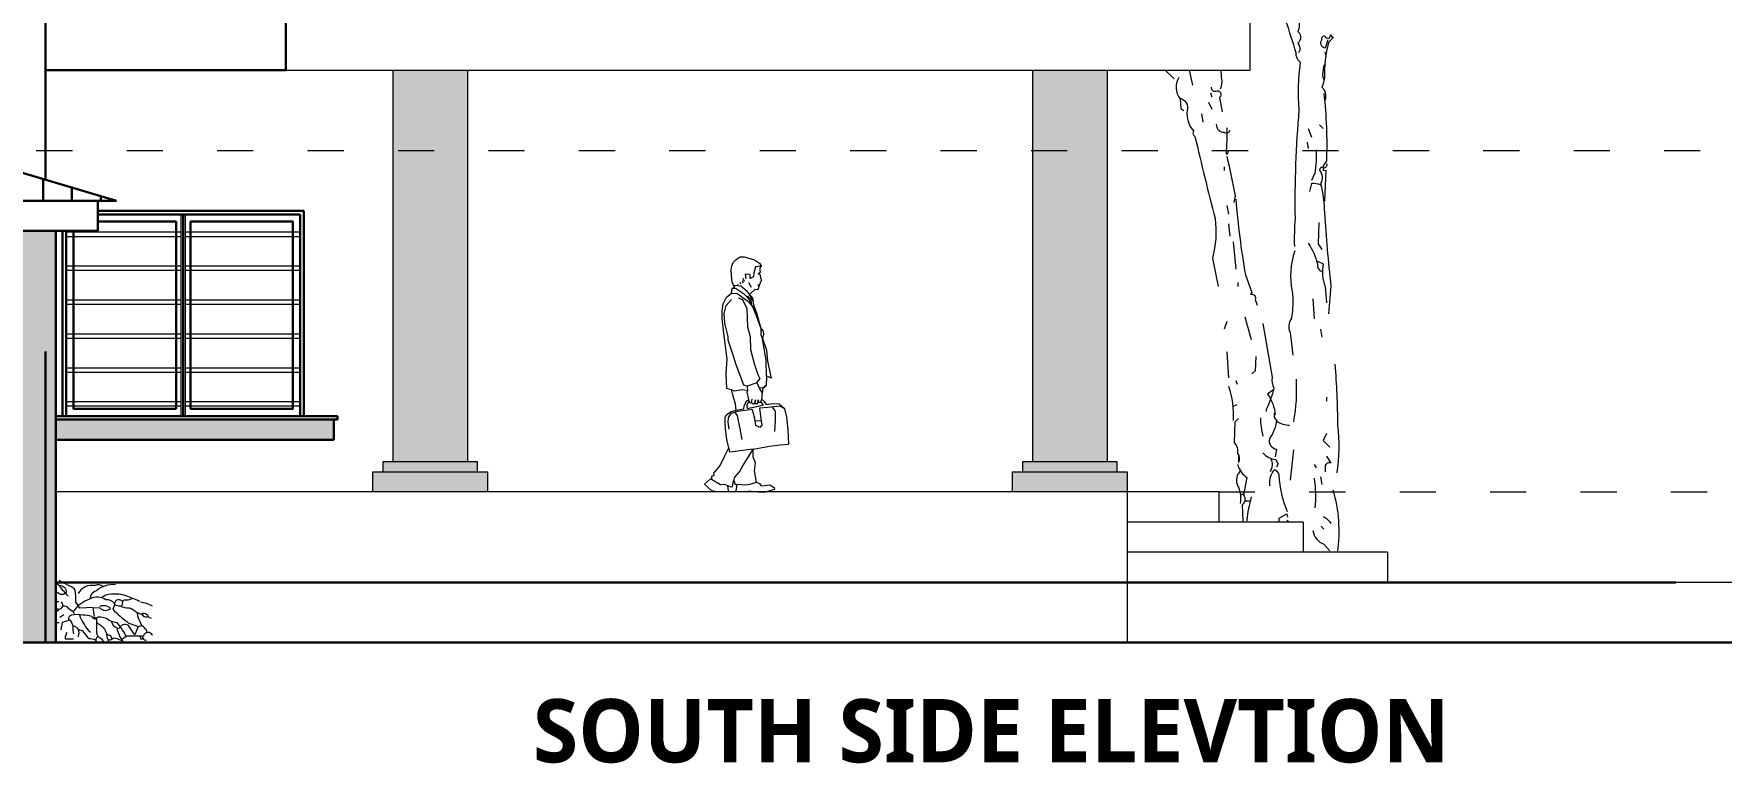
# Model space of a CAD drawing. Header units: millimetres. Extents: x 922141 to 965068, y 34629 to 256118.
# Drawn here: x 941461 to 949858, y 241627 to 245258 of the extents above; entities that cross this region are included whole.
import ezdxf

# ---------------------------------------------------------------- set-up
doc = ezdxf.new("R2010")
doc.units = ezdxf.units.MM
doc.linetypes.add('ACAD_ISO03W100', pattern=[30, 12, -18])
for name, color, linetype, lineweight in [('A-HATCH', 251, 'Continuous', 9), ('HATCH', 8, 'Continuous', 5), ('MCA__ LANDSCAPE', 136, 'Continuous', 5), ('MCA__ LAYOUT TESTO', 6, 'Continuous', 5), ('MCA__ MURI ESISTENTI SEZIONATI', 30, 'Continuous', 30), ('MCA__ SCALE', 154, 'Continuous', 18)]:
    doc.layers.add(name, color=color, linetype=linetype, lineweight=lineweight)
doc.layers.add('MCA__ PISCINA ELEV.', color=91, linetype='Continuous')
doc.styles.get("Standard").update_dxf_attribs({"font": 'arial.ttf'})

# ---------------------------------------------------------------- blocks, each defined once
blk = doc.blocks.new('05')
at = {"layer": 'HATCH'}
for points in [[(618595.9, 364295.6, -0.009644), (618608.8, 363622, -0.146271), (618605.6, 363557.6, -0.444443), (618605.6, 363499.6, -0.162277), (618615.3, 363464.1), (618608.8, 363451.2)], [(618589.5, 362487.5, -0.024979), (618592.7, 362626.1, -0.024628), (618612.1, 363167.6, -0.055954), (618618.5, 363402.9, -0.256195), (618595.9, 363451.2, 0.031647), (618486.4, 363760.6, -0.047455), (618289.8, 364066.8), (618283.3, 364031.4, 0.343094), (618260.7, 363976.6), (618254.3, 363960.4)], [(618753.9, 363515.7), (618741, 363473.8, -0.54657), (618724.9, 363515.7, -0.4142), (618737.7, 363538.2, 0.4142), (618763.5, 363525.3), (618766.8, 363541.5), (618776.4, 363528.6), (618782.9, 363528.6), (618757.1, 363502.8, 0.069946), (618737.7, 363325.5, -0.038391), (618724.9, 363280.4, -0.259125), (618741, 363215.9)], [(618012.6, 363328.7, 0.303787), (618019, 363222.4), (618022.2, 363174), (618038.4, 363164.4)], [(618220, 363365.1, -0.018422), (618225.3, 363322.3, -0.123093), (618218.8, 363270.7)], [(618741, 363396.4, 0.226822), (618731.3, 363364.2, 0.207977), (618734.5, 363319.1)], [(618173.7, 363280.4, 0.548935), (618196.3, 363261.1, -0.856781), (618215.6, 363228.8), (618228.5, 363157.9)], [(618734.5, 363248.2, -0.036301), (618747.4, 362913, 0.062256), (618728.1, 362880.7, 0.343094), (618712, 362867.9, -0.318283), (618718.4, 362800.2, -0.046585), (618737.7, 362655.1, 0.015228), (618770, 362290.9), (618757.1, 362152.4)], [(618019, 363225.6, -0.425964), (618054.5, 363164.4, 0.228851), (618086.7, 363061.2, 0.475967), (618093.2, 363035.5, 0.005615), (618193.1, 362626.1, -0.096909), (618180.2, 362429.5), (618209.2, 362287.7)], [(618267.2, 363064.5, -0.49527), (618238.2, 363054.8, -0.439896), (618202.7, 363087), (618199.5, 363096.7)], [(618251.1, 363077.3, -0.027756), (618247.9, 362948.4), (618254.3, 362948.4), (618260.7, 362961.3)], [(618251.1, 362935.5, -0.019012), (618293, 362738.9), (618286.5, 362706.7)], [(618695.8, 362967.8, -0.058609), (618689.4, 362851.7), (618673.3, 362816.3)], [(618747.4, 362900.1, -0.566177), (618731.3, 362877.5), (618731.3, 362864.6), (618744.2, 362867.9), (618737.7, 362713.2)], [(618718.4, 362793.7, 0.123093), (618673.3, 362800.2), (618663.6, 362761.5)], [(618296.2, 362722.8, 0.024139), (618344.5, 362345.7), (618376.8, 362258.7), (618370.3, 362249, -0.609726), (618392.9, 362223.3), (618402.6, 362194.3)], [(618657.2, 362503.7, -0.082748), (618702.3, 362400.5, 0.384506), (618724.9, 362361.8)], [(618589.5, 362465, 0.133041), (618576.6, 362265.2, -0.070419), (618573.4, 362129.8, 0.2798), (618566.9, 362058.9), (618579.8, 361946.1)], [(618702.3, 362413.4), (618731.3, 362400.5, 0.135773), (618741, 362287.7), (618747.4, 362207.1)], [(618431.6, 362104), (618476.7, 361836.5, 0.18132), (618486.4, 361781.7, -0.043884), (618447.7, 361675.4), (618447.7, 361665.7)], [(618789.3, 361901, -0.02034), (618802.2, 361598, -0.067551), (618799, 361359.5)], [(618595.9, 361826.8, -0.060379), (618583, 361614.1)], [(618260.7, 361791.4, -0.085754), (618283.3, 361620.6)], [(618486.4, 361775.3), (618454.1, 361752.7, -0.126938), (618492.8, 361649.6), (618489.6, 361656, 0.442368), (618499.2, 361623.8, -0.125122), (618463.8, 361530.3, 0.473129), (618499.2, 361478.8), (618492.8, 361440.1)], [(618309.1, 361446.5), (618309.1, 361411.1, 0.35553), (618305.9, 361456.2, 0.236053), (618289.8, 361511), (618293, 361614.1), (618309.1, 361630.2)], [(618418.7, 361633.5, 0.060379), (618431.6, 361543.2)], [(618499.2, 361617.3, 0.159302), (618563.7, 361598)], [(618305.9, 361401.4, 0.18132), (618351, 361336.9), (618334.9, 361249.9, -0.401794), (618328.4, 361201.6), (618331.7, 361121, -0.015126), (618335.7, 361115.1, -0.015126)], [(618431.6, 361459.4, 0.207977), (618496, 361427.2), (618505.7, 361404.6), (618499.2, 361388.5)], [(618470.2, 361430.4, -0.256195), (618467, 361365.9)], [(618747.4, 361443.3), (618770, 361407.8, 0.566177), (618741, 361391.7), (618741, 361365.9)], [(618318.8, 361372.4, -0.090164), (618305.9, 361353.1, 0.247314), (618309.1, 361288.6, -0.123093), (618318.8, 361208)], [(618554, 361166.1, -0.087173), (618512.1, 361349.8, 0.199997), (618489.6, 361375.6, 0.226822), (618463.8, 361301.5), (618463.8, 361295)], [(618686.2, 361333.7, -0.063782), (618689.4, 361185.5)], [(618373.6, 361240.3, 0.04808), (618351, 361124.2), (618351, 361121)], [(618779.6, 361275.7, -0.106711), (618801.3, 360965.1)], [(618731.3, 361143.6, -0.126938), (618770, 361108.1)], [(618558, 361115.1, 0.0277), (618554, 361124.2), (618550.8, 361114.6)], [(618679.7, 361072.7, 0.27272), (618734.5, 361005), (618763.5, 360972.7)]]:
    blk.add_lwpolyline(points, format="xyb", dxfattribs=at)
for points in [[(618744.2, 363441.5), (618741, 363454.4)], [(617944.3, 363365.1), (617990, 363322.3)], [(618064.6, 363365.1), (618080.3, 363290.1)], [(618170.5, 363251.4), (618176.9, 363232.1)], [(618160.8, 363206.3), (618176.9, 363170.8)], [(618125.4, 363148.3), (618131.8, 363106.4)], [(618657.2, 363074.1), (618673.3, 363032.2)], [(618712, 363093.5), (618731.3, 363074.1)], [(618650.7, 363006.4), (618657.2, 362974.2)], [(618238.2, 362884), (618238.2, 362864.6)], [(618251.1, 362690.6), (618260.7, 362648.7)], [(618260.7, 362600.3), (618267.2, 362539.1)], [(618708.7, 362606.8), (618705.5, 362500.4), (618724.9, 362471.4)], [(618283.3, 362510.1), (618296.2, 362374.7)], [(618305.9, 362307.1), (618305.9, 362287.7)], [(618679.7, 362226.5), (618686.2, 362126.6)], [(618251.1, 362113.7), (618238.2, 362075)], [(618341.3, 362136.2), (618373.6, 362023.4)], [(618718.4, 362075), (618724.9, 362036.3)], [(618251.1, 361962.2), (618260.7, 361833.3)], [(618396.1, 361939.6), (618392.9, 361868.7), (618376.8, 361852.6)], [(618296.2, 361820.4), (618302.6, 361801)], [(618747.4, 361736.6), (618747.4, 361717.3)], [(618283.3, 361691.5), (618302.6, 361701.1)], [(618747.4, 361556.1), (618731.3, 361520.6), (618763.5, 361488.4)], [(618583, 361475.5), (618566.9, 361324)], [(618686.2, 361401.4), (618695.8, 361385.3)], [(618718.4, 361340.2), (618724.9, 361301.5)], [(618334.9, 361256.4), (618318.8, 361249.9)], [(618341.3, 361220.9), (618363.9, 361220.9)], [(618512.1, 361114.6), (618512.1, 361114.6), (618512.1, 361133.9), (618550.8, 361156.5), (618554, 361140.3)], [(618721.6, 361095.2), (618734.5, 361079.1)]]:
    blk.add_lwpolyline(points, dxfattribs=at)

msp = doc.modelspace()

# ---------------------------------------------------------------- hatches: boundary and pattern name
at = {"layer": 'A-HATCH', "ltscale": 600, "true_color": 0xc7c8ca}
h = msp.add_hatch(color=9, dxfattribs=at)
h.dxf.hatch_style = 1
h.paths.add_polyline_path([(943248.81, 243127.14), (943618.81, 243127.14), (943618.81, 245077.14), (943248.81, 245077.14)])
h = msp.add_hatch(color=9, dxfattribs=at)
h.dxf.hatch_style = 1
h.paths.add_polyline_path([(946431.81, 243127.14), (946801.81, 243127.14), (946801.81, 245077.14), (946431.81, 245077.14)])
h = msp.add_hatch(color=9, dxfattribs=at)
h.dxf.hatch_style = 1
h.paths.add_polyline_path([(943668.81, 243077.14), (943668.81, 243127.14), (943618.81, 243127.14), (943248.81, 243127.14), (943198.81, 243127.14), (943198.81, 243077.14)])
h = msp.add_hatch(color=9, dxfattribs=at)
h.dxf.hatch_style = 1
h.paths.add_polyline_path([(946851.81, 243077.14), (946851.81, 243127.14), (946801.81, 243127.14), (946431.81, 243127.14), (946381.81, 243127.14), (946381.81, 243077.14)])
h = msp.add_hatch(color=9, dxfattribs=at)
h.dxf.hatch_style = 1
h.paths.add_polyline_path([(943718.81, 242977.14), (943718.81, 243077.14), (943668.81, 243077.14), (943198.81, 243077.14), (943148.81, 243077.14), (943148.81, 242977.14)])
h = msp.add_hatch(color=9, dxfattribs=at)
h.dxf.hatch_style = 1
h.paths.add_polyline_path([(946901.81, 242977.14), (946901.81, 243077.14), (946851.81, 243077.14), (946381.81, 243077.14), (946331.81, 243077.14), (946331.81, 242977.14)])
at = {"layer": 'MCA__ LANDSCAPE'}
h = msp.add_hatch(color=256, dxfattribs=at)
h.dxf.hatch_style = 1
h.paths.add_polyline_path([(935237.45, 242227.14), (935237.45, 244277.14), (935067.45, 244277.14), (935067.45, 242227.14)])
h.paths.add_polyline_path([(941571.72, 242227.14), (941571.72, 244277.14), (941401.72, 244277.14), (941401.72, 242227.14)])
h = msp.add_hatch(color=256, dxfattribs=at)
h.dxf.hatch_style = 1
h.paths.add_polyline_path([(942954.66, 243237.14), (942954.66, 243337.14), (941571.72, 243337.14), (941571.72, 243237.14)])
at = {"layer": 'MCA__ MURI ESISTENTI SEZIONATI'}
h = msp.add_hatch(dxfattribs=at)
h.set_pattern_fill('ANSI31', color=256, scale=45, angle=45)
h.set_pattern_definition([(90, (-1276340.08, -170081.95), (-142.875, 0), [])])
h.paths.add_polyline_path([(938328.52, 245477.14), (935067.45, 244508.2), (935067.45, 244427.14), (941873.57, 244427.14)])
h.paths.add_polyline_path([(935067.45, 244508.2), (934794.64, 244427.14), (935067.45, 244427.14)])

# ---------------------------------------------------------------- linework, layer by layer
at = {"layer": 'MCA__ LANDSCAPE', "linetype": 'ACAD_ISO03W100', "ltscale": 15}
for p, q in [((941023.75, 244677.14), (954424.31, 244677.14)), ((947357.81, 242977.14), (954424.31, 242977.14))]:
    msp.add_line(p, q, dxfattribs=at)
at = {"layer": 'MCA__ LANDSCAPE'}
for points in [[(941571.72, 242525.24), (941589.54, 242510.82, -0.4649048), (941622.39, 242478.88, -0.5351715), (941581.32, 242475.23, 0.0070164), (941571.72, 242477.73)], [(941763.83, 242356.6), (941756.53, 242401.32), (941690.83, 242398.58), (941669.84, 242428.69, 0.0332947), (941668.01, 242488.01, 0.1732025), (941636.99, 242509.91), (941587.71, 242536.37)], [(941588.62, 242509, 0.0271301), (941629.69, 242461.55), (941632.43, 242460.63)], [(941805.81, 242506.26, 0.3009949), (941766.57, 242510.82, 0.3225708), (941681.7, 242471.58)], [(941743.76, 242448.77, -0.3913879), (941773.87, 242486.18, -0.2032166), (941867.86, 242517.21)], [(941605.96, 242409.53, 0.2539215), (941597.75, 242430.52)], [(941862.39, 242421.39, 0.2732697), (941820.41, 242439.64, 0.292038), (941739.19, 242443.3, 0.1517029), (941658.89, 242383.98)], [(941987.41, 242432.34, 0.0218048), (941921.7, 242460.63, 0.1348114), (941820.41, 242463.37), (941800.33, 242452.42)], [(941899.8, 242433.26, 0.804245), (941863.3, 242413.18), (941854.17, 242393.11, 0.0387115), (941929.92, 242328.31, 0.4141998), (941934.48, 242323.75), (941981.93, 242307.33), (941998.36, 242311.89)], [(941863.3, 242416.83, 0.0843658), (941891.59, 242409.53, 0.1598969), (941935.39, 242400.41, -0.1177368), (941971.89, 242378.5), (941995.62, 242368.47, -0.5797119), (942030.3, 242354.78), (942044.9, 242348.39)], [(941949.08, 242445.12, -0.1379395), (941910.75, 242437.82, 0.4141998), (941902.54, 242430.52), (941899.8, 242409.53)], [(941992.88, 242430.52, -0.0898438), (942050.37, 242410.44)], [(941571.72, 242396.32, -0.0015852), (941574.02, 242396.76, 0.473877), (941606.87, 242409.53, -0.3401184), (941631.51, 242400.41), (941653.41, 242383.98), (941656.15, 242383.98, 0.1410675), (941662.54, 242370.29)], [(941584.06, 242391.28, 0.0448604), (941571.72, 242376.44)], [(941571.72, 242342.33, 0.0207915), (941575.85, 242344.74)], [(941597.75, 242289.99), (941604.14, 242326.49), (941603.22, 242329.23, 0.0610199), (941636.08, 242339.26, -0.4194183), (941650.68, 242365.73, -0.1000977), (941705.43, 242365.73, -0.0655518), (941748.32, 242359.34, 0.3027649), (941767.48, 242352.04), (941770.22, 242351.13), (941772.96, 242351.13, 0.0119019), (941773.87, 242276.3), (941780.26, 242257.14, -0.3128456), (941808.24, 242227.14, -0.3128456)], [(941638.81, 242340.18), (941641.55, 242340.18, -0.0727081), (941656.15, 242307.33, 0.0827484), (941658.89, 242270.82)], [(941689, 242364.82, 0.0934143), (941732.81, 242289.07), (941743.76, 242279.95)], [(941753.79, 242351.13, 0.5557251), (941780.26, 242354.78, -0.2089844), (941836.84, 242338.35), (941845.96, 242334.7)], [(941761.09, 242401.32), (941790.3, 242400.41, 0.4292603), (941843.22, 242397.67, -0.1622772), (941835.92, 242403.14, 0.2413788), (941803.07, 242409.53, 0.2360535), (941789.38, 242405.88)], [(941980.11, 242307.33), (941964.59, 242265.35), (941930.83, 242313.71, 0.4294586), (941884.29, 242296.37, -0.3504791), (941848.7, 242333.79, -0.0168915), (941874.25, 242327.4, -0.0226135), (941912.58, 242274.47), (941918.05, 242260.79)], [(941976.46, 242373.94, 0.2085114), (942021.17, 242291.81), (942023, 242281.77)], [(941997.44, 242369.38, 0.0832214), (942016.61, 242354.78), (942025.73, 242354.78)], [(941587.71, 242325.58, 0.0279104), (941571.72, 242325.23)], [(941623.3, 242279.95, -0.3152161), (941616.91, 242259.87), (941616.91, 242245.27), (941659.8, 242245.27)], [(941656.15, 242311.89, -0.4890747), (941681.7, 242259.87), (941681.7, 242255.31)], [(941682.62, 242289.99, -0.4141998), (941708.17, 242279.04, 0.0301819), (941736.46, 242247.1, -0.139328), (941766.57, 242240.71), (941769.31, 242239.8)], [(941779.35, 242257.14, 0.3690238), (941771.78, 242227.14)], [(941775.7, 242325.58, -0.3104553), (941825.89, 242247.1, 0.5112305), (941857.82, 242250.75, -0.113205), (941894.33, 242238.88, -0.0652466), (941924.44, 242260.79), (941999.27, 242260.79)], [(941822.24, 242268.09, -0.0622559), (941842.31, 242262.61), (941847.79, 242247.1)], [(941875.16, 242296.37), (941888.85, 242255.31, -0.1333027), (941905.2, 242227.14, -0.1333027)], [(942054.02, 242264.44, -0.2911987), (942047.63, 242270.82, 0.5413818), (942006.57, 242260.79), (942002.01, 242259.87, 0.1379395), (942010.22, 242240.71), (942023, 242238.88)]]:
    msp.add_lwpolyline(points, format="xyb", dxfattribs=at)
for points in [[(941571.72, 242431.99), (941586.8, 242431.43)], [(941611.44, 242364.82), (941591.36, 242352.95)], [(941576.76, 242307.33), (941571.72, 242302.68)], [(941990.14, 242257.14), (941992.88, 242245.27), (942002.01, 242245.27)], [(941832.27, 242241.62), (941832.27, 242227.14)]]:
    msp.add_lwpolyline(points, dxfattribs=at)
at = {"layer": 'MCA__ MURI ESISTENTI SEZIONATI'}
for p, q in [((941519.09, 248677.14), (941519.09, 244532.13)), ((938328.52, 245477.14), (941873.57, 244427.14)), ((942715.55, 245377.14), (942715.55, 245077.14)), ((941519.09, 245077.14), (942715.55, 245077.14)), ((934794.64, 244427.14), (941873.57, 244427.14)), ((941779.79, 244427.14), (941779.79, 244277.14)), ((942804.66, 244377.14), (941779.79, 244377.14)), ((942786.66, 244359.14), (941779.79, 244359.14)), ((942205.07, 243355.14), (942205.07, 244359.14)), ((942786.66, 243355.14), (942786.66, 244359.14)), ((942804.66, 243355.14), (942804.66, 244377.14)), ((934888.42, 244277.14), (941779.79, 244277.14)), ((941622.81, 244277.14), (941622.81, 243355.14)), ((942169.07, 243391.14), (942169.07, 244323.14)), ((942241.07, 243391.14), (942241.07, 244323.14)), ((941604.81, 243837.14), (941604.81, 243355.14)), ((941519.09, 243677.14), (941519.09, 242227.14)), ((941571.72, 243355.14), (942972.66, 243355.14)), ((942972.66, 243337.14), (941571.72, 243337.14)), ((941571.72, 243337.14), (941571.72, 243237.14)), ((941604.81, 243337.14), (942804.66, 243337.14)), ((942954.66, 243237.14), (942954.66, 243337.14)), ((942972.66, 243355.14), (942972.66, 243337.14)), ((941571.72, 243237.14), (942954.66, 243237.14)), ((941571.72, 242527.14), (949631.75, 242527.14)), ((955459.76, 242227.14), (926881.22, 242227.14))]:
    msp.add_line(p, q, dxfattribs=at)
for points in [[(941401.72, 242227.14), (941401.72, 244277.14), (941571.72, 244277.14), (941571.72, 242227.14)], [(941604.81, 244277.14), (941604.81, 243837.14)], [(941658.81, 244277.14), (941658.81, 243391.14), (942169.07, 243391.14)], [(942169.07, 244323.14), (941779.79, 244323.14)], [(942241.07, 243391.14), (942750.66, 243391.14), (942750.66, 244323.14), (942241.07, 244323.14)]]:
    msp.add_lwpolyline(points, dxfattribs=at)
at = {"layer": 'MCA__ SCALE'}
for p, q in [((947512.81, 245377.14), (947512.81, 245077.14)), ((942715.55, 245077.14), (947512.81, 245077.14)), ((944931.77, 244082.27), (944934.43, 244102.07)), ((944934.43, 244102.07), (944941.54, 244118.69)), ((944941.54, 244118.69), (944956.3, 244135.04)), ((944956.3, 244135.04), (944976.37, 244147.13)), ((944976.37, 244147.13), (944996.64, 244147.93)), ((944996.64, 244147.93), (945048.08, 244133.18)), ((945051.8, 244098.62), (945044.42, 244067.25)), ((945048.08, 244133.18), (945071.8, 244116.83)), ((945076.05, 244100.75), (945051.8, 244098.62)), ((945071.8, 244116.83), (945081.04, 244102.07)), ((945076.05, 244100.75), (945073.93, 244080.68)), ((945081.04, 244098.62), (945076.05, 244100.75)), ((945081.04, 244102.07), (945081.04, 244098.62)), ((944932.57, 244056.15), (944931.77, 244082.27)), ((944936.23, 244021.33), (944932.57, 244056.15)), ((944946.79, 243997.6), (944936.23, 244021.33)), ((944963.67, 244012.36), (944965.53, 244009.76)), ((944974.77, 244021.33), (944978.23, 244013.95)), ((944985.6, 244030.57), (944989.26, 244017.67)), ((944998.5, 244025.05), (944991.39, 244039.8)), ((945000.36, 244061.67), (945004.01, 244037.94)), ((945025.94, 244059.87), (945000.36, 244061.67)), ((945016.97, 244019.47), (945031.73, 243997.34)), ((945025.94, 244039.8), (945025.94, 244059.87)), ((945043.36, 244047.98), (945025.94, 244039.8)), ((945044.42, 244067.25), (945043.36, 244047.98)), ((945075.52, 244069.11), (945065.22, 244063)), ((945065.22, 244063), (945073.4, 244061.2)), ((945075.52, 244021.33), (945071.8, 244006.57)), ((945073.4, 244061.2), (945077.65, 244045.05)), ((945073.93, 244080.68), (945075.52, 244069.11)), ((945082.9, 244028.71), (945075.52, 244021.33)), ((945077.65, 244045.05), (945082.9, 244028.71)), ((944892.43, 243912.94), (944908.58, 243946.16)), ((944906.72, 243905.82), (944932.57, 243935.07)), ((944908.58, 243946.16), (944930.71, 243964.64)), ((944934.43, 243990.23), (944930.71, 243964.64)), ((944930.71, 243964.64), (944960.02, 243966.23)), ((944952.64, 243990.23), (944934.43, 243990.23)), ((944948.92, 244004.71), (944942.07, 243989.96)), ((944980.29, 244001.32), (944948.92, 244004.71)), ((944998.5, 243960.65), (944952.64, 243990.23)), ((944960.02, 243966.23), (945015.11, 243927.69)), ((944965.53, 243944.3), (944987.4, 243935.07)), ((945011.46, 243975.47), (944980.29, 244001.32)), ((944987.4, 243935.07), (945009.6, 243891.07)), ((945020.63, 243935.07), (944998.5, 243960.65)), ((945007.74, 243949.62), (945027.81, 243955.4)), ((945041.76, 243927.96), (945007.74, 243949.62)), ((945038.84, 243942.51), (945011.46, 243975.47)), ((945015.11, 243927.69), (945038.84, 243898.45)), ((945038.84, 243898.45), (945020.63, 243935.07)), ((945049.94, 243984.71), (945023.82, 243961.98)), ((945027.81, 243955.4), (945030.4, 243915.86)), ((945044.42, 243907.69), (945038.84, 243942.51)), ((945064.42, 243982.85), (945049.94, 243984.71)), ((945064.42, 244006.57), (945070.27, 244004.71)), ((945071.8, 244006.57), (945064.42, 244006.57)), ((945070.27, 244004.71), (945064.42, 243982.85)), ((944887.11, 243878.11), (944892.43, 243912.94)), ((944887.11, 243841.49), (944887.11, 243878.11)), ((944894.49, 243768.12), (944887.11, 243841.49)), ((944896.35, 243865.48), (944906.72, 243905.82)), ((944899.81, 243817.7), (944896.35, 243865.48)), ((945009.6, 243891.07), (945013.25, 243799.29)), ((945059.17, 243848.87), (945038.84, 243898.45)), ((945038.84, 243898.45), (945059.17, 243848.87)), ((945059.17, 243867.28), (945044.42, 243907.69)), ((945081.04, 243790.05), (945059.17, 243867.28)), ((945081.04, 243790.05), (945059.17, 243848.87)), ((945059.17, 243848.87), (945081.04, 243790.05)), ((944912.24, 243637.87), (944894.49, 243768.12)), ((944915.96, 243751.51), (944899.81, 243817.7)), ((945013.25, 243799.29), (945025.94, 243751.51)), ((945081.04, 243790.05), (945090.28, 243777.1)), ((945081.04, 243757.09), (945081.04, 243790.05)), ((945086.62, 243740.48), (945081.04, 243757.09)), ((945092.14, 243760.75), (945086.62, 243740.48)), ((945090.28, 243777.1), (945092.14, 243760.75)), ((944915.96, 243733.3), (944915.96, 243751.51)), ((944943.14, 243652.89), (944915.96, 243733.3)), ((945025.94, 243751.51), (945027.81, 243685.58)), ((945027.81, 243685.58), (945045.48, 243617)), ((945086.62, 243740.48), (945106.89, 243683.72)), ((945094, 243700.07), (945086.62, 243740.48)), ((945105.03, 243634.14), (945094, 243700.07)), ((945106.89, 243683.72), (945112.21, 243628.63)), ((944906.72, 243566.09), (944912.24, 243637.87)), ((944956.3, 243610.15), (944943.14, 243652.89)), ((944994.84, 243509.4), (944956.3, 243610.15)), ((945045.48, 243617), (945063.63, 243562.17)), ((945106.89, 243551.6), (945105.03, 243634.14)), ((945112.21, 243628.63), (945130.62, 243544.23)), ((944910.44, 243492.79), (944906.72, 243566.09)), ((945011.72, 243504.15), (944994.84, 243509.4)), ((945053.66, 243518.38), (945011.72, 243504.15)), ((945011.72, 243504.15), (945011.99, 243484.35)), ((945059.97, 243524.42), (945053.66, 243518.38)), ((945073.66, 243542.37), (945059.97, 243524.42)), ((945071.8, 243494.65), (945059.97, 243524.42)), ((945063.63, 243562.17), (945073.66, 243542.37)), ((945105.03, 243507.28), (945090.81, 243495.91)), ((945090.81, 243495.91), (945105.03, 243507.28)), ((945106.89, 243551.6), (945105.03, 243507.28)), ((945114, 243551.6), (945106.89, 243551.6)), ((945130.62, 243544.23), (945114, 243551.6)), ((944932.57, 243485.41), (944910.44, 243492.79)), ((944937.82, 243465.34), (944932.57, 243485.41)), ((944932.57, 243485.41), (944947.06, 243479.83)), ((944952.64, 243413.9), (944937.82, 243465.34)), ((944947.06, 243479.83), (944984.01, 243487.27)), ((944984.01, 243487.27), (945011.99, 243484.35)), ((944996.64, 243404.67), (945007.74, 243430.25)), ((945007.74, 243430.25), (945018.57, 243436.1)), ((945011.99, 243484.35), (945009.6, 243472.72)), ((945009.6, 243472.72), (945015.91, 243445.8)), ((945020.16, 243428.92), (945009.6, 243410.25)), ((945015.91, 243445.8), (945020.63, 243425)), ((945020.63, 243425), (945027.81, 243421.01)), ((945027.81, 243421.01), (945033.32, 243423.14)), ((945033.32, 243423.14), (945035.18, 243439.49)), ((945033.32, 243423.14), (945040.7, 243415.76)), ((945048.08, 243415.76), (945051.8, 243436.1)), ((945051.8, 243436.1), (945049.94, 243421.01)), ((945049.94, 243421.01), (945051.8, 243417.62)), ((945062.1, 243417.36), (945066.55, 243428.39)), ((945066.55, 243428.39), (945066.28, 243435.83)), ((945066.28, 243435.83), (945068.41, 243423.14)), ((945068.41, 243423.14), (945078.45, 243423.41)), ((945090.81, 243495.91), (945071.8, 243494.65)), ((945086.62, 243468.8), (945071.8, 243494.65)), ((945078.45, 243423.41), (945084.76, 243439.49)), ((945083.16, 243422.88), (945079.97, 243428.92)), ((945092.14, 243410.25), (945083.16, 243422.88)), ((945084.76, 243439.49), (945086.62, 243468.8)), ((945084.76, 243439.49), (945095.86, 243426.86)), ((945086.62, 243468.8), (945090.81, 243495.91)), ((945095.86, 243426.86), (945105.03, 243412.04)), ((944901.67, 243349.57), (944907.78, 243360.87)), ((944902.2, 243316.87), (944901.67, 243349.57)), ((944907.78, 243360.87), (944928.85, 243375.42)), ((944915.96, 243347.98), (944914.1, 243323.99)), ((944927.06, 243363.53), (944915.96, 243347.98)), ((944932.57, 243368.05), (944927.06, 243363.53)), ((944928.85, 243375.42), (944956.3, 243384.66)), ((944951.58, 243374.1), (944932.57, 243368.05)), ((944964.74, 243377.29), (944951.58, 243374.1)), ((944963.14, 243356.15), (944951.58, 243374.1)), ((944956.3, 243384.66), (944952.64, 243413.9)), ((944956.3, 243384.66), (944994.84, 243391.77)), ((944974.77, 243299.46), (944963.14, 243356.15)), ((945037.77, 243388.32), (944964.74, 243377.29)), ((944994.84, 243391.77), (944996.64, 243404.67)), ((945009.6, 243410.25), (945010.66, 243393.1)), ((945010.66, 243393.1), (945066.55, 243403.87)), ((945040.7, 243373.56), (945037.77, 243388.32)), ((945040.7, 243415.76), (945048.08, 243415.76)), ((945049.94, 243342.2), (945040.7, 243373.56)), ((945054.65, 243307.64), (945049.94, 243342.2)), ((945051.8, 243417.62), (945062.1, 243417.36)), ((945066.55, 243403.87), (945092.14, 243410.25)), ((945114, 243398.35), (945071.8, 243393.63)), ((945071.8, 243393.63), (945078.71, 243341.66)), ((945078.71, 243341.66), (945081.04, 243331.36)), ((945105.03, 243412.04), (945136.73, 243417.09)), ((945172.82, 243404.67), (945114, 243398.35)), ((945149.62, 243382.8), (945135.67, 243400.74)), ((945136.73, 243417.09), (945170.49, 243415.5)), ((945152.81, 243371.44), (945149.62, 243382.8)), ((945151.48, 243332.96), (945152.81, 243371.44)), ((945170.49, 243415.5), (945198.4, 243391.77)), ((945198.4, 243391.77), (945172.82, 243404.67)), ((945207.91, 243348.77), (945198.4, 243391.77)), ((945215.02, 243287.3), (945207.91, 243348.77)), ((944903.46, 243292.88), (944902.2, 243316.87)), ((944910.44, 243237.72), (944903.46, 243292.88)), ((944914.1, 243323.99), (944919.61, 243289.16)), ((944986.67, 243238.79), (944974.77, 243299.46)), ((945081.04, 243331.36), (945049.94, 243329.5)), ((945073.66, 243298.4), (945054.65, 243307.64)), ((945083.7, 243310.49), (945073.66, 243298.4)), ((945081.04, 243331.36), (945083.7, 243310.49)), ((945148.83, 243278.06), (945151.48, 243332.96)), ((945218.74, 243215.59), (945215.02, 243287.3)), ((944919.61, 243199.24), (944898.21, 243155.18)), ((944925.19, 243175.45), (944910.44, 243237.72)), ((944925.19, 243175.45), (944919.61, 243199.24)), ((945040.7, 243190.01), (944925.19, 243175.45)), ((944989.26, 243107.47), (945040.7, 243190.01)), ((945040.7, 243190.01), (945121.44, 243204.76)), ((945040.7, 243149.67), (945040.7, 243190.01)), ((945121.44, 243204.76), (945176.54, 243212.14)), ((945176.54, 243212.14), (945218.74, 243215.59)), ((944876.08, 243111.12), (944842.85, 243070.78)), ((944898.21, 243155.18), (944876.08, 243111.12)), ((944972.91, 243078.16), (944989.26, 243107.47)), ((945051.8, 243121.95), (945040.7, 243149.67)), ((945048.08, 243081.61), (945051.8, 243121.95)), ((944799.06, 243015.62), (944828.3, 243043.07)), ((944837.54, 242980.86), (944799.06, 243015.62)), ((944828.3, 243043.07), (944833.88, 243041.47)), ((944844.91, 243059.68), (944833.88, 243054.17)), ((944833.88, 243054.17), (944833.88, 243041.47)), ((944833.88, 243041.47), (944877.88, 243013.83)), ((944842.85, 243070.78), (944844.91, 243059.68)), ((944877.88, 243013.83), (944896.35, 243015.62)), ((944896.35, 243015.62), (944913.56, 243008.51)), ((944913.56, 243008.51), (944930.71, 243002.73)), ((944915.96, 242999.01), (944913.56, 243008.51)), ((944930.71, 243002.73), (944937.82, 243004.59)), ((944937.82, 243004.59), (944941.54, 243023.06)), ((944941.54, 243023.06), (944945.2, 243033.83)), ((944945.2, 243033.83), (944948.92, 243050.45)), ((944945.2, 243033.83), (944950.78, 243013.83)), ((944948.92, 243050.45), (944972.91, 243078.16)), ((944950.78, 243013.83), (944961.81, 243015.62)), ((944956.3, 242980.86), (944961.81, 243015.62)), ((944961.81, 243015.62), (945000.36, 243011.97)), ((945000.36, 243011.97), (945024.08, 243015.62)), ((945024.08, 243015.62), (945057.31, 243026.45)), ((945057.31, 243026.45), (945048.08, 243081.61)), ((945057.31, 243026.45), (945073.66, 243017.48)), ((945073.66, 243017.48), (945081.04, 243008.24)), ((945081.04, 243008.24), (945123.24, 243011.97)), ((945123.24, 243011.97), (945145.44, 242999.01)), ((947357.81, 242977.14), (941571.72, 242977.14)), ((944846.77, 242980.86), (944837.54, 242980.86)), ((944849.78, 242977.14), (944846.77, 242980.86)), ((944917.55, 242977.14), (944915.96, 242999.01)), ((944957.41, 242977.14), (944956.3, 242980.86)), ((945021.16, 242981.33), (945014.58, 242977.14)), ((945040.7, 242977.14), (945021.16, 242981.33)), ((945094, 242975.28), (945040.7, 242977.14)), ((945147.23, 242989.77), (945094, 242975.28)), ((945145.44, 242999.01), (945147.23, 242989.77)), ((946901.81, 242977.14), (946901.81, 242227.14)), ((947357.81, 242977.14), (947357.81, 242827.14)), ((947777.81, 242827.14), (946901.81, 242827.14)), ((947777.81, 242827.14), (947777.81, 242677.14)), ((948197.81, 242677.14), (946901.81, 242677.14)), ((948197.81, 242677.14), (948197.81, 242527.14)), ((952361.69, 242527.14), (946901.81, 242527.14))]:
    msp.add_line(p, q, dxfattribs=at)
for points in [[(943618.81, 243127.14), (943248.81, 243127.14), (943248.81, 245077.14), (943618.81, 245077.14)], [(946801.81, 243127.14), (946431.81, 243127.14), (946431.81, 245077.14), (946801.81, 245077.14)], [(943668.81, 243127.14), (943198.81, 243127.14), (943198.81, 243077.14), (943668.81, 243077.14)], [(946851.81, 243127.14), (946381.81, 243127.14), (946381.81, 243077.14), (946851.81, 243077.14)], [(943718.81, 242977.14), (943148.81, 242977.14), (943148.81, 243077.14), (943718.81, 243077.14)], [(946901.81, 242977.14), (946331.81, 242977.14), (946331.81, 243077.14), (946901.81, 243077.14)]]:
    msp.add_lwpolyline(points, close=True, dxfattribs=at)
at = {"layer": 'MCA__ SCALE', "color": 9, "true_color": 0xc7c8ca}
for points in [[(942194.73, 244377.14), (942214.73, 244377.14)], [(942194.73, 243355.14), (942194.73, 244359.14)], [(942214.73, 244359.14), (942214.73, 243355.14)], [(941604.81, 244269.68), (941604.81, 244249.68)], [(942194.73, 244269.68), (941622.81, 244269.68)], [(942786.66, 244269.68), (942214.73, 244269.68)], [(941622.81, 244249.68), (942194.73, 244249.68)], [(942214.73, 244249.68), (942786.66, 244249.68)], [(941604.81, 244100.8), (941604.81, 244080.8)], [(942194.73, 244100.8), (941622.81, 244100.8)], [(942786.66, 244100.8), (942214.73, 244100.8)], [(941622.81, 244080.8), (942194.73, 244080.8)], [(942214.73, 244080.8), (942786.66, 244080.8)], [(942194.73, 243931.93), (941622.81, 243931.93)], [(942786.66, 243931.93), (942214.73, 243931.93)], [(941622.81, 243911.93), (942194.73, 243911.93)], [(942214.73, 243911.93), (942786.66, 243911.93)], [(941604.81, 243763.05), (941604.81, 243743.05)], [(942194.73, 243763.05), (941622.81, 243763.05)], [(942786.66, 243763.05), (942214.73, 243763.05)], [(941622.81, 243743.05), (942194.73, 243743.05)], [(942214.73, 243743.05), (942786.66, 243743.05)], [(941604.81, 243594.17), (941604.81, 243574.17)], [(942194.73, 243594.17), (941622.81, 243594.17)], [(942786.66, 243594.17), (942214.73, 243594.17)], [(941622.81, 243574.17), (942194.73, 243574.17)], [(942214.73, 243574.17), (942786.66, 243574.17)], [(941604.81, 243425.3), (941604.81, 243405.3)], [(942194.73, 243425.3), (941622.81, 243425.3)], [(942786.66, 243425.3), (942214.73, 243425.3)], [(941622.81, 243405.3), (942194.73, 243405.3)], [(942214.73, 243337.14), (942194.73, 243337.14)], [(942214.73, 243405.3), (942786.66, 243405.3)]]:
    msp.add_lwpolyline(points, dxfattribs=at)

# ---------------------------------------------------------------- block references
at = {"layer": 'MCA__ PISCINA ELEV.'}
msp.add_blockref('05', (329146.06, -118287.94), dxfattribs=at)

# ---------------------------------------------------------------- texts
at = {"layer": 'MCA__ LAYOUT TESTO', "color": 14, "insert": (942684.43, 241945.92, 0), "char_height": 315, "attachment_point": 1}
msp.add_mtext_dynamic_manual_height_columns('{\\fSegoe UI Light|b1|i0|c0|p34;^ISOUTH SIDE ELEVTION}', width=6780.4445, gutter_width=1, heights=[0], dxfattribs=at)

doc.saveas('drawing.dxf')
